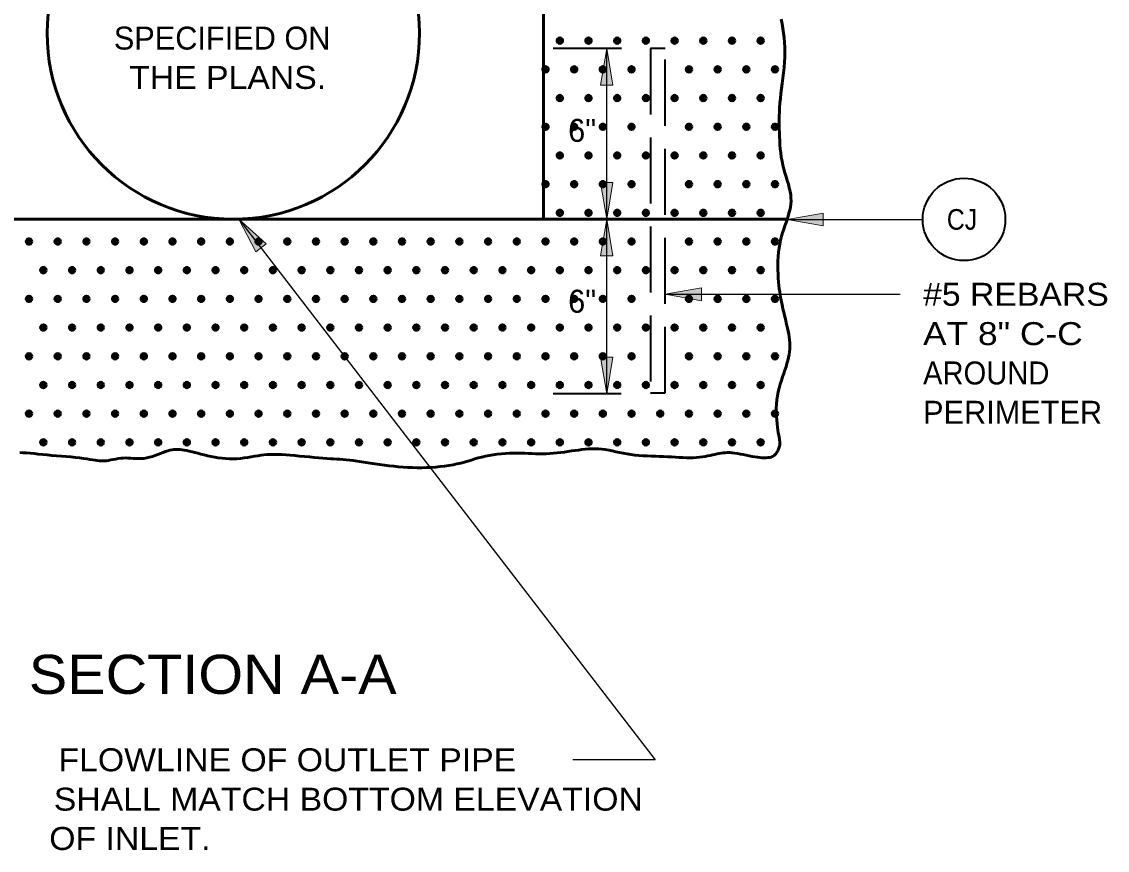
# Model space of a CAD drawing. Extents: x 80.5 to 115.8, y -48.2 to -26.2.
# Drawn here: x 100.682 to 105.412, y -36.107 to -32.497 of the extents above; entities that cross this region are included whole.
import ezdxf

# ---------------------------------------------------------------- set-up
doc = ezdxf.new("R2010")
doc.units = 0
doc.header["$LTSCALE"] = 0.048
doc.header["$PDMODE"] = 32
doc.header["$PDSIZE"] = 0.024
doc.linetypes.add('LONG_DASHED', pattern=[7.5, 6, -1.5])
for name, color, linetype, lineweight in [('1', 7, 'Continuous', 53), ('3', 7, 'Continuous', 13), ('5', 7, 'LONG_DASHED', 53), ('6', 7, 'Continuous', 13)]:
    doc.layers.add(name, color=color, linetype=linetype, lineweight=lineweight)

msp = doc.modelspace()

# ---------------------------------------------------------------- hatches: boundary and pattern name
at = {"layer": '3'}
for points in [[(103.25783, -32.77342), (103.20458, -32.77342), (103.23125, -32.61342), (103.23125, -32.61342)], [(103.25783, -33.19767), (103.20458, -33.19767), (103.23125, -33.35767), (103.23125, -33.35767)], [(104.017, -33.35858), (104.17458, -33.33075), (104.17458, -33.38642), (104.17458, -33.38642)], [(101.62867, -33.35733), (101.74692, -33.46517), (101.70275, -33.49917), (101.70275, -33.49917)], [(103.25783, -33.51767), (103.20458, -33.51767), (103.23125, -33.35767), (103.23125, -33.35767)], [(103.486, -33.68483), (103.64358, -33.657), (103.64358, -33.71267), (103.64358, -33.71267)], [(103.25783, -33.95883), (103.20458, -33.95883), (103.23125, -34.11883), (103.23125, -34.11883)]]:
    msp.add_hatch(color=256, dxfattribs=at).paths.add_polyline_path(points)

# ---------------------------------------------------------------- linework, layer by layer
at = {"layer": '1'}
msp.add_line((102.95583, -31.087), (102.95583, -33.35767), dxfattribs=at)
for points in [[(103.97733, -33.54025), (103.97825, -33.52092), (103.97983, -33.50183), (103.98208, -33.48333), (103.98517, -33.4655), (103.98883, -33.4485), (103.99308, -33.43217), (103.99767, -33.41642), (104.0025, -33.40125), (104.00742, -33.38658), (104.01233, -33.37242), (104.017, -33.35858), (104.02133, -33.34508), (104.02517, -33.33183), (104.0285, -33.31875), (104.03117, -33.30558), (104.03308, -33.29233), (104.03408, -33.27892), (104.03392, -33.26517), (104.03267, -33.251), (104.03025, -33.23633), (104.02667, -33.22108), (104.0225, -33.2055), (104.01775, -33.18942), (104.01267, -33.173), (104.00767, -33.15633), (104.00283, -33.13925), (103.99842, -33.122), (103.99483, -33.10458), (103.99183, -33.08692), (103.98942, -33.06917), (103.9875, -33.05133), (103.986, -33.0335), (103.98483, -33.01567), (103.98408, -32.99792), (103.9835, -32.98017), (103.98308, -32.96258), (103.98275, -32.945), (103.98275, -32.92725), (103.983, -32.90933), (103.98358, -32.89092), (103.9845, -32.872), (103.98592, -32.85242), (103.98783, -32.832), (103.99017, -32.81067), (103.99292, -32.78867), (103.99575, -32.76608), (103.99875, -32.74317), (104.00142, -32.72008), (104.00392, -32.697), (104.00583, -32.67417), (104.007, -32.65167), (104.00742, -32.62983), (104.007, -32.60842), (104.00583, -32.58742), (104.004, -32.56683), (104.00158, -32.54642), (103.99858, -32.52608), (103.99517, -32.50592), (103.99125, -32.48567)], [(103.72108, -34.37867), (103.73, -34.37708), (103.73883, -34.37583), (103.74783, -34.375), (103.75708, -34.37458), (103.767, -34.37475), (103.77758, -34.3755), (103.78892, -34.37683), (103.80092, -34.37875), (103.8135, -34.38108), (103.82625, -34.38358), (103.83917, -34.38625), (103.85192, -34.38883), (103.86458, -34.39125), (103.87658, -34.39333), (103.888, -34.39492), (103.89875, -34.39608), (103.90875, -34.39683), (103.918, -34.39717), (103.9265, -34.397), (103.93425, -34.39642), (103.94117, -34.39542), (103.94717, -34.394), (103.95233, -34.39225), (103.95683, -34.39008), (103.96058, -34.38758), (103.96375, -34.38475), (103.96667, -34.38167), (103.96908, -34.37842), (103.97142, -34.37492), (103.9735, -34.37125), (103.97567, -34.36742), (103.97775, -34.3635), (103.97958, -34.35942), (103.9815, -34.35517), (103.983, -34.35083), (103.98425, -34.34633), (103.98517, -34.34175), (103.98558, -34.337), (103.98558, -34.33208), (103.98525, -34.32683), (103.9845, -34.32108), (103.9835, -34.31458), (103.98217, -34.30708), (103.98067, -34.2985), (103.97883, -34.28858), (103.97708, -34.27717), (103.97525, -34.264), (103.97342, -34.24942), (103.97183, -34.23358), (103.97058, -34.21683), (103.96983, -34.19933), (103.96975, -34.18142), (103.9705, -34.16333), (103.97208, -34.14533), (103.97467, -34.12758), (103.97825, -34.11025), (103.9825, -34.09325), (103.98725, -34.07667), (103.99233, -34.0605), (103.99758, -34.04483), (104.00275, -34.02958), (104.00775, -34.01492), (104.01233, -34.00075), (104.0165, -33.987), (104.02017, -33.97367), (104.02325, -33.96058), (104.02575, -33.94767), (104.02758, -33.93492), (104.02875, -33.92225), (104.02917, -33.90942), (104.02875, -33.89658), (104.02767, -33.88367), (104.02608, -33.87075), (104.024, -33.85792), (104.02158, -33.84542), (104.01892, -33.83308), (104.01608, -33.82117), (104.01342, -33.80967), (104.01083, -33.79867), (104.00833, -33.78817), (104.00592, -33.778), (104.00367, -33.76808), (104.00142, -33.75833), (103.99917, -33.74867), (103.99708, -33.73892), (103.99492, -33.72917), (103.99275, -33.71917), (103.99067, -33.70875), (103.98858, -33.69792), (103.98667, -33.6865), (103.98475, -33.67425), (103.983, -33.66108), (103.98142, -33.64692), (103.97992, -33.6315), (103.97875, -33.61483), (103.97775, -33.59717), (103.97717, -33.57858), (103.97692, -33.55958), (103.97733, -33.54025)], [(100.67475, -34.37483), (100.68875, -34.37533), (100.70375, -34.37633)], [(100.70375, -34.37633), (100.71975, -34.37767), (100.73667, -34.37925), (100.75442, -34.381), (100.77317, -34.38283), (100.79275, -34.38475), (100.81317, -34.38658), (100.83417, -34.38842), (100.85525, -34.39017), (100.87617, -34.392), (100.89658, -34.39383), (100.91608, -34.39567), (100.93433, -34.39767), (100.951, -34.39975), (100.96583, -34.40192), (100.97908, -34.40408), (100.99092, -34.40617), (101.00167, -34.40808), (101.01175, -34.40967), (101.02125, -34.41075), (101.03067, -34.41125), (101.04008, -34.41108), (101.04992, -34.41025), (101.06008, -34.40875), (101.0705, -34.40683), (101.08117, -34.40467), (101.092, -34.40258), (101.10292, -34.40067), (101.11392, -34.39917), (101.12492, -34.39833), (101.13583, -34.39808), (101.14675, -34.3985), (101.15767, -34.39925), (101.16875, -34.40008), (101.17992, -34.40075), (101.19117, -34.40108), (101.20283, -34.40083), (101.21467, -34.39975), (101.22683, -34.39758), (101.23925, -34.39467), (101.25167, -34.391), (101.264, -34.387), (101.27608, -34.38267), (101.28775, -34.37833), (101.299, -34.37425), (101.30942, -34.3705), (101.31917, -34.36733), (101.32842, -34.36475), (101.33717, -34.36275), (101.34567, -34.36142), (101.35408, -34.36067), (101.3625, -34.3605), (101.37142, -34.36092), (101.38075, -34.36192), (101.39075, -34.36358), (101.40125, -34.36575), (101.41258, -34.36825), (101.42442, -34.37125), (101.43683, -34.37442), (101.44983, -34.37775), (101.46342, -34.38125), (101.47767, -34.38475), (101.49242, -34.38817), (101.50742, -34.39142), (101.52308, -34.39442), (101.53892, -34.39708), (101.555, -34.39917), (101.57108, -34.40075), (101.5875, -34.40167), (101.60383, -34.40183), (101.62, -34.40117), (101.63617, -34.39983), (101.652, -34.39792), (101.66758, -34.39558), (101.68275, -34.39317), (101.69742, -34.39067), (101.7115, -34.38825), (101.725, -34.38617), (101.73775, -34.3845), (101.75017, -34.38333), (101.76233, -34.38258), (101.775, -34.38225), (101.78808, -34.38233), (101.80208, -34.38275), (101.81725, -34.38358), (101.834, -34.38475), (101.8525, -34.38625), (101.87242, -34.388), (101.89325, -34.38992), (101.91458, -34.39192), (101.93583, -34.39383), (101.95667, -34.39575), (101.97658, -34.3975), (101.995, -34.399), (102.01183, -34.40017), (102.02717, -34.40117), (102.04133, -34.402), (102.055, -34.40275), (102.06825, -34.40358), (102.08167, -34.40458)], [(102.08167, -34.40458), (102.09567, -34.40592), (102.11058, -34.40758), (102.12667, -34.40967), (102.144, -34.41208), (102.16217, -34.41483), (102.18142, -34.41783), (102.20108, -34.42083), (102.22133, -34.42392), (102.24175, -34.42683), (102.26233, -34.42967), (102.28292, -34.43217), (102.30342, -34.43442), (102.32383, -34.43633), (102.34425, -34.43792), (102.36458, -34.43917), (102.38492, -34.44), (102.40525, -34.44033), (102.42558, -34.44033), (102.44583, -34.43983), (102.466, -34.43892), (102.486, -34.4375), (102.50558, -34.43558), (102.52475, -34.43333), (102.5435, -34.43058), (102.56158, -34.4275), (102.57883, -34.42392), (102.59517, -34.42), (102.611, -34.41583), (102.62633, -34.41142), (102.64133, -34.40692), (102.65633, -34.4025), (102.67142, -34.39817), (102.68683, -34.39417), (102.70283, -34.39042), (102.71942, -34.38725), (102.73667, -34.38442), (102.75425, -34.38208), (102.77208, -34.38025), (102.79, -34.37875), (102.80783, -34.37775), (102.82542, -34.37708), (102.8425, -34.37692), (102.85908, -34.37708), (102.87508, -34.37758), (102.89075, -34.37817), (102.90617, -34.37883), (102.92142, -34.3795), (102.93658, -34.37992), (102.95183, -34.38008), (102.96717, -34.37975), (102.98283, -34.379), (102.99867, -34.37775), (103.01458, -34.37617), (103.03058, -34.37425), (103.0465, -34.37217), (103.06233, -34.36992), (103.078, -34.36767), (103.09333, -34.3655), (103.10833, -34.36342), (103.12325, -34.36158), (103.13783, -34.36008), (103.15233, -34.35892), (103.16675, -34.35825), (103.18117, -34.35808), (103.19567, -34.35858), (103.21025, -34.35983), (103.22508, -34.36175), (103.24008, -34.36442), (103.25533, -34.36742), (103.27092, -34.37075), (103.28675, -34.37417), (103.30292, -34.37758), (103.3195, -34.38067), (103.33642, -34.38333), (103.35367, -34.38542), (103.37133, -34.38708), (103.38917, -34.38825), (103.40717, -34.38917), (103.42517, -34.38992), (103.44325, -34.39058), (103.46117, -34.39117), (103.47883, -34.39192), (103.49642, -34.39275), (103.51358, -34.39375), (103.53042, -34.39475), (103.54692, -34.39575), (103.56292, -34.3965), (103.57842, -34.397), (103.5935, -34.39717), (103.60792, -34.39683), (103.62183, -34.39608), (103.63508, -34.39483), (103.64775, -34.39325), (103.65983, -34.39133), (103.67142, -34.38925), (103.68242, -34.38708), (103.69283, -34.38483), (103.70275, -34.38258), (103.71208, -34.38058), (103.72108, -34.37867)]]:
    msp.add_lwpolyline(points, dxfattribs=at)
msp.add_circle((101.60433, -32.54633), 0.81135, dxfattribs=at)
at = {"layer": '1', "lineweight": 40}
msp.add_circle((104.78783, -33.35858), 0.17971, dxfattribs=at)
at = {"layer": '1'}
for p in [(103.02683, -32.57992), (103.15183, -32.57992), (103.27683, -32.57992), (103.40183, -32.57992), (103.52683, -32.57992), (103.65183, -32.57992), (103.77683, -32.57992), (103.90183, -32.57992), (102.96433, -32.70492), (103.08933, -32.70492), (103.21433, -32.70492), (103.33933, -32.70492), (103.58933, -32.70492), (103.71433, -32.70492), (103.83933, -32.70492), (103.96433, -32.70492), (103.02683, -32.82992), (103.15183, -32.82992), (103.27683, -32.82992), (103.40183, -32.82992), (103.52683, -32.82992), (103.65183, -32.82992), (103.77683, -32.82992), (103.90183, -32.82992), (102.96433, -32.95492), (103.08933, -32.95492), (103.21433, -32.95492), (103.33933, -32.95492), (103.58933, -32.95492), (103.71433, -32.95492), (103.83933, -32.95492), (103.96433, -32.95492), (103.02683, -33.07992), (103.15183, -33.07992), (103.27683, -33.07992), (103.40183, -33.07992), (103.52683, -33.07992), (103.65183, -33.07992), (103.77683, -33.07992), (103.90183, -33.07992), (102.96433, -33.20492), (103.08933, -33.20492), (103.21433, -33.20492), (103.33933, -33.20492), (103.58933, -33.20492), (103.71433, -33.20492), (103.83933, -33.20492), (103.96433, -33.20492), (103.02683, -33.32992), (103.15183, -33.32992), (103.27683, -33.32992), (103.40183, -33.32992), (103.52683, -33.32992), (103.65183, -33.32992), (103.77683, -33.32992), (103.90183, -33.32992), (100.71433, -33.45492), (100.83933, -33.45492), (100.96433, -33.45492), (101.08933, -33.45492), (101.21433, -33.45492), (101.33933, -33.45492), (101.46433, -33.45492), (101.58933, -33.45492), (101.71433, -33.45492), (101.83933, -33.45492), (101.96433, -33.45492), (102.08933, -33.45492), (102.21433, -33.45492), (102.33933, -33.45492), (102.46433, -33.45492), (102.58933, -33.45492), (102.71433, -33.45492), (102.83933, -33.45492), (102.96433, -33.45492), (103.08933, -33.45492), (103.21433, -33.45492), (103.33933, -33.45492), (103.58933, -33.45492), (103.71433, -33.45492), (103.83933, -33.45492), (103.96433, -33.45492), (100.77683, -33.57992), (100.90183, -33.57992), (101.02683, -33.57992), (101.15183, -33.57992), (101.27683, -33.57992), (101.40183, -33.57992), (101.52683, -33.57992), (101.65183, -33.57992), (101.77683, -33.57992), (101.90183, -33.57992), (102.02683, -33.57992), (102.15183, -33.57992), (102.27683, -33.57992), (102.40183, -33.57992), (102.52683, -33.57992), (102.65183, -33.57992), (102.77683, -33.57992), (102.90183, -33.57992), (103.02683, -33.57992), (103.15183, -33.57992), (103.27683, -33.57992), (103.40183, -33.57992), (103.52683, -33.57992), (103.65183, -33.57992), (103.77683, -33.57992), (103.90183, -33.57992), (100.71433, -33.70492), (100.83933, -33.70492), (100.96433, -33.70492), (101.08933, -33.70492), (101.21433, -33.70492), (101.33933, -33.70492), (101.46433, -33.70492), (101.58933, -33.70492), (101.71433, -33.70492), (101.83933, -33.70492), (101.96433, -33.70492), (102.08933, -33.70492), (102.21433, -33.70492), (102.33933, -33.70492), (102.46433, -33.70492), (102.58933, -33.70492), (102.71433, -33.70492), (102.83933, -33.70492), (102.96433, -33.70492), (103.08933, -33.70492), (103.21433, -33.70492), (103.33933, -33.70492), (103.58933, -33.70492), (103.71433, -33.70492), (103.83933, -33.70492), (103.96433, -33.70492), (100.77683, -33.82992), (100.90183, -33.82992), (101.02683, -33.82992), (101.15183, -33.82992), (101.27683, -33.82992), (101.40183, -33.82992), (101.52683, -33.82992), (101.65183, -33.82992), (101.77683, -33.82992), (101.90183, -33.82992), (102.02683, -33.82992), (102.15183, -33.82992), (102.27683, -33.82992), (102.40183, -33.82992), (102.52683, -33.82992), (102.65183, -33.82992), (102.77683, -33.82992), (102.90183, -33.82992), (103.02683, -33.82992), (103.15183, -33.82992), (103.27683, -33.82992), (103.40183, -33.82992), (103.52683, -33.82992), (103.65183, -33.82992), (103.77683, -33.82992), (103.90183, -33.82992), (100.71433, -33.95492), (100.83933, -33.95492), (100.96433, -33.95492), (101.08933, -33.95492), (101.21433, -33.95492), (101.33933, -33.95492), (101.46433, -33.95492), (101.58933, -33.95492), (101.71433, -33.95492), (101.83933, -33.95492), (101.96433, -33.95492), (102.08933, -33.95492), (102.21433, -33.95492), (102.33933, -33.95492), (102.46433, -33.95492), (102.58933, -33.95492), (102.71433, -33.95492), (102.83933, -33.95492), (102.96433, -33.95492), (103.08933, -33.95492), (103.21433, -33.95492), (103.33933, -33.95492), (103.58933, -33.95492), (103.71433, -33.95492), (103.83933, -33.95492), (103.96433, -33.95492), (100.77683, -34.07992), (100.90183, -34.07992), (101.02683, -34.07992), (101.15183, -34.07992), (101.27683, -34.07992), (101.40183, -34.07992), (101.52683, -34.07992), (101.65183, -34.07992), (101.77683, -34.07992), (101.90183, -34.07992), (102.02683, -34.07992), (102.15183, -34.07992), (102.27683, -34.07992), (102.40183, -34.07992), (102.52683, -34.07992), (102.65183, -34.07992), (102.77683, -34.07992), (102.90183, -34.07992), (103.02683, -34.07992), (103.15183, -34.07992), (103.27683, -34.07992), (103.40183, -34.07992), (103.52683, -34.07992), (103.65183, -34.07992), (103.77683, -34.07992), (103.90183, -34.07992), (100.71433, -34.20492), (100.83933, -34.20492), (100.96433, -34.20492), (101.08933, -34.20492), (101.21433, -34.20492), (101.33933, -34.20492), (101.46433, -34.20492), (101.58933, -34.20492), (101.71433, -34.20492), (101.83933, -34.20492), (101.96433, -34.20492), (102.08933, -34.20492), (102.21433, -34.20492), (102.33933, -34.20492), (102.46433, -34.20492), (102.58933, -34.20492), (102.71433, -34.20492), (102.83933, -34.20492), (102.96433, -34.20492), (103.08933, -34.20492), (103.21433, -34.20492), (103.33933, -34.20492), (103.46433, -34.20492), (103.58933, -34.20492), (103.71433, -34.20492), (103.83933, -34.20492), (103.96433, -34.20492), (100.77683, -34.32992), (100.90183, -34.32992), (101.02683, -34.32992), (101.15183, -34.32992), (101.27683, -34.32992), (101.40183, -34.32992), (101.52683, -34.32992), (101.65183, -34.32992), (101.77683, -34.32992), (101.90183, -34.32992), (102.02683, -34.32992), (102.15183, -34.32992), (102.27683, -34.32992), (102.40183, -34.32992), (102.52683, -34.32992), (102.65183, -34.32992), (102.77683, -34.32992), (102.90183, -34.32992), (103.02683, -34.32992), (103.15183, -34.32992), (103.27683, -34.32992), (103.40183, -34.32992), (103.52683, -34.32992), (103.65183, -34.32992), (103.77683, -34.32992), (103.90183, -34.32992)]:
    msp.add_point(p, dxfattribs=at)
at = {"layer": '3', "lineweight": 35}
for p, q in [((103.29625, -32.61342), (102.99783, -32.61342)), ((103.294, -34.11883), (102.99783, -34.11883))]:
    msp.add_line(p, q, dxfattribs=at)
at = {"layer": '3', "lineweight": 25}
for p, q in [((103.23125, -33.35767), (103.23125, -32.61342)), ((101.62875, -33.35733), (103.4415, -35.71317)), ((103.23125, -34.11883), (103.23125, -33.35767)), ((104.017, -33.35858), (104.60817, -33.35858)), ((103.486, -33.68483), (104.50942, -33.68483)), ((103.4415, -35.71317), (103.08325, -35.71317))]:
    msp.add_line(p, q, dxfattribs=at)
at = {"layer": '3', "lineweight": 53}
msp.add_line((99.8095, -33.35767), (104.01733, -33.35767), dxfattribs=at)
at = {"layer": '3'}
for p, q in [((103.294, -33.35767), (102.99783, -33.35767)), ((103.23125, -33.35767), (103.23133, -33.35767))]:
    msp.add_line(p, q, dxfattribs=at)
for points in [[(103.25783, -32.77342), (103.20458, -32.77342), (103.23125, -32.61342), (103.23125, -32.61342)], [(103.25783, -33.19767), (103.20458, -33.19767), (103.23125, -33.35767), (103.23125, -33.35767)], [(104.017, -33.35858), (104.17458, -33.33075), (104.17458, -33.38642), (104.17458, -33.38642)], [(101.62867, -33.35733), (101.74692, -33.46517), (101.70275, -33.49917), (101.70275, -33.49917)], [(103.25783, -33.51767), (103.20458, -33.51767), (103.23125, -33.35767), (103.23125, -33.35767)], [(103.486, -33.68483), (103.64358, -33.657), (103.64358, -33.71267), (103.64358, -33.71267)], [(103.25783, -33.95883), (103.20458, -33.95883), (103.23125, -34.11883), (103.23125, -34.11883)]]:
    msp.add_lwpolyline(points, close=True, dxfattribs=at)
at = {"layer": '5', "lineweight": 35}
msp.add_lwpolyline([(103.42125, -32.61342), (103.42125, -34.11442), (103.486, -34.11442), (103.486, -32.61342)], close=True, dxfattribs=at)
at = {"layer": '6'}
for p, q in [((103.42125, -32.61342), (103.42133, -32.61342)), ((103.419, -33.35767), (103.41908, -33.35767))]:
    msp.add_line(p, q, dxfattribs=at)

# ---------------------------------------------------------------- texts
at = {"layer": '1', "width": 0.9}
msp.add_text('CJ', height=0.08983, dxfattribs=at).set_placement((104.713, -33.4035))
at = {"layer": '3'}
for s, p in [('SPECIFIED ON', (101.08375, -32.61858)), ('6"', (103.06317, -33.02067)), ('6"', (103.06317, -33.765)), ('PERIMETER', (104.60942, -34.24908))]:
    msp.add_text(s, height=0.1, dxfattribs=at).set_placement(p)
for s, height, width, p in [('THE PLANS.', 0.1, 1.1, (101.15042, -32.79)), ('#5 REBARS', 0.1, 1.1, (104.60942, -33.73483)), ('AT 8" C-C', 0.1, 1.15, (104.60942, -33.90625)), ('AROUND', 0.1, 0.95, (104.60942, -34.07767)), ('SECTION A-A', 0.1705, 1.1, (100.71325, -35.426)), ('FLOWLINE OF OUTLET PIPE', 0.1, 1.1, (100.84258, -35.76317)), ('SHALL MATCH BOTTOM ELEVATION', 0.1, 1.1, (100.82225, -35.93467)), ('OF INLET.', 0.1, 1.1, (100.80225, -36.10608))]:
    msp.add_text(s, height=height, dxfattribs=dict(at, width=width)).set_placement(p)

doc.saveas('drawing.dxf')
